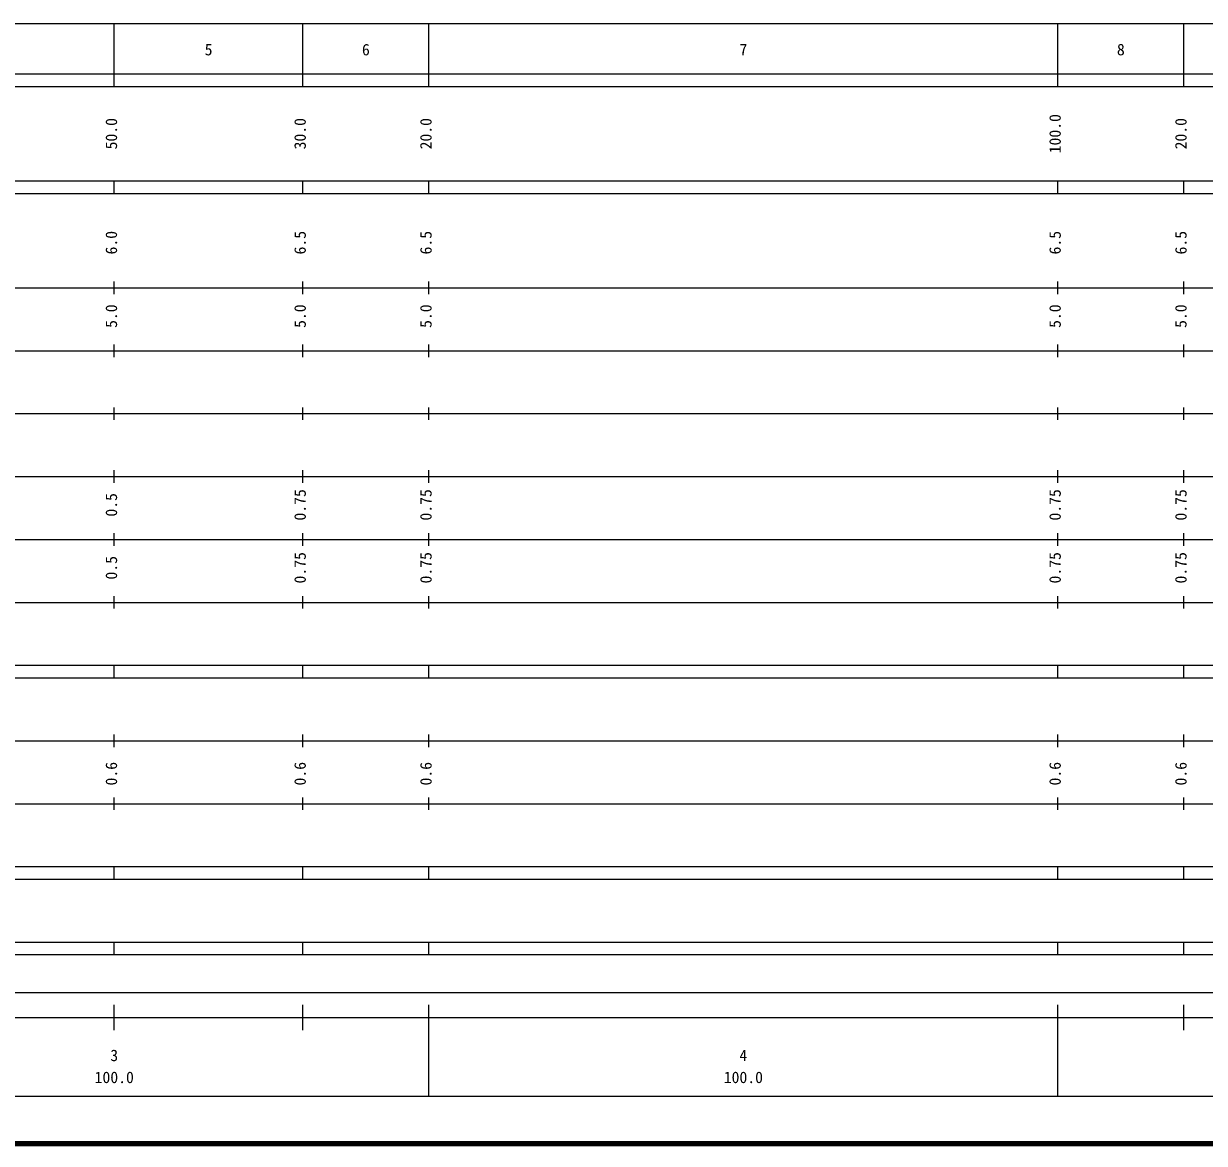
# Model space of a CAD drawing. Units: millimetres on the paper, enlarged 1000 times. Extents: x 40000 to 680000, y 20000 to 380000.
# Drawn here: x 303597 to 491278, y 20000 to 198000 of the extents above; entities that cross this region are included whole.
import ezdxf
from ezdxf.enums import TextEntityAlignment as Align

# ---------------------------------------------------------------- set-up
doc = ezdxf.new("R2010")
doc.units = ezdxf.units.MM
doc.header["$LTSCALE"] = 1000
doc.layers.add('M-TTL', color=2, linetype='Continuous', lineweight=140)
doc.layers.add('M-TTL-BAND', color=7, linetype='Continuous', lineweight=25)
doc.styles.add('ＭＳ ゴシック', font='')
doc.styles.get('ＭＳ ゴシック').set_extended_font_data('MS Gothic')

msp = doc.modelspace()

# ---------------------------------------------------------------- linework, layer by layer
at = {"layer": 'M-TTL'}
msp.add_line((40000, 20000), (680000, 20000), dxfattribs=at)
at = {"layer": 'M-TTL-BAND'}
for p, q in [((68000, 198000), (579000, 198000)), ((318000, 188000), (318000, 198000)), ((348000, 188000), (348000, 198000)), ((368000, 188000), (368000, 198000)), ((468000, 188000), (468000, 198000)), ((488000, 188000), (488000, 198000)), ((40000, 190000), (579000, 190000)), ((40000, 188000), (579000, 188000)), ((40000, 173000), (579000, 173000)), ((318000, 171000), (318000, 173000)), ((348000, 171000), (348000, 173000)), ((368000, 171000), (368000, 173000)), ((468000, 171000), (468000, 173000)), ((488000, 171000), (488000, 173000)), ((40000, 171000), (579000, 171000)), ((40000, 156000), (579000, 156000)), ((318000, 155000), (318000, 157000)), ((348000, 155000), (348000, 157000)), ((368000, 155000), (368000, 157000)), ((468000, 155000), (468000, 157000)), ((488000, 155000), (488000, 157000)), ((318000, 145000), (318000, 147000)), ((348000, 145000), (348000, 147000)), ((368000, 145000), (368000, 147000)), ((468000, 145000), (468000, 147000)), ((488000, 145000), (488000, 147000)), ((46000, 146000), (579000, 146000)), ((52000, 136000), (579000, 136000)), ((318000, 135000), (318000, 137000)), ((348000, 135000), (348000, 137000)), ((368000, 135000), (368000, 137000)), ((468000, 135000), (468000, 137000)), ((488000, 135000), (488000, 137000)), ((46000, 126000), (579000, 126000)), ((318000, 125000), (318000, 127000)), ((348000, 125000), (348000, 127000)), ((368000, 125000), (368000, 127000)), ((468000, 125000), (468000, 127000)), ((488000, 125000), (488000, 127000)), ((318000, 115000), (318000, 117000)), ((348000, 115000), (348000, 117000)), ((368000, 115000), (368000, 117000)), ((468000, 115000), (468000, 117000)), ((488000, 115000), (488000, 117000)), ((52000, 116000), (579000, 116000)), ((318000, 105000), (318000, 107000)), ((348000, 105000), (348000, 107000)), ((368000, 105000), (368000, 107000)), ((468000, 105000), (468000, 107000)), ((488000, 105000), (488000, 107000)), ((46000, 106000), (579000, 106000)), ((40000, 96000), (579000, 96000)), ((318000, 94000), (318000, 96000)), ((348000, 94000), (348000, 96000)), ((368000, 94000), (368000, 96000)), ((468000, 94000), (468000, 96000)), ((488000, 94000), (488000, 96000)), ((40000, 94000), (579000, 94000)), ((318000, 83000), (318000, 85000)), ((348000, 83000), (348000, 85000)), ((368000, 83000), (368000, 85000)), ((468000, 83000), (468000, 85000)), ((488000, 83000), (488000, 85000)), ((49000, 84000), (579000, 84000)), ((40000, 74000), (579000, 74000)), ((318000, 73000), (318000, 75000)), ((348000, 73000), (348000, 75000)), ((368000, 73000), (368000, 75000)), ((468000, 73000), (468000, 75000)), ((488000, 73000), (488000, 75000)), ((40000, 64000), (579000, 64000)), ((318000, 62000), (318000, 64000)), ((348000, 62000), (348000, 64000)), ((368000, 62000), (368000, 64000)), ((468000, 62000), (468000, 64000)), ((488000, 62000), (488000, 64000)), ((40000, 62000), (579000, 62000)), ((40000, 52000), (579000, 52000)), ((318000, 50000), (318000, 52000)), ((348000, 50000), (348000, 52000)), ((368000, 50000), (368000, 52000)), ((468000, 50000), (468000, 52000)), ((488000, 50000), (488000, 52000)), ((40000, 50000), (579000, 50000)), ((71000, 44000), (565000, 44000)), ((318000, 38000), (318000, 42000)), ((348000, 38000), (348000, 42000)), ((368000, 27500), (368000, 42000)), ((468000, 27500), (468000, 42000)), ((488000, 38000), (488000, 42000)), ((40000, 40000), (579000, 40000)), ((68000, 27500), (579000, 27500))]:
    msp.add_line(p, q, dxfattribs=at)

# ---------------------------------------------------------------- texts
at = {"layer": 'M-TTL-BAND', "style": 'ＭＳ ゴシック'}
for s, p in [('5', (333000, 192405)), ('6', (358000, 192405)), ('7', (418000, 192405)), ('8', (478000, 192405)), ('3', (318000, 32523)), ('4', (418000, 32523)), ('100.0', (318000, 29033)), ('100.0', (418000, 29033))]:
    msp.add_text(s, height=1833, dxfattribs=at).set_placement(p, align=Align.BOTTOM_CENTER)
for s, p in [('50.0', (319000, 180500)), ('30.0', (349000, 180500)), ('20.0', (369000, 180500)), ('100.0', (469000, 180500)), ('20.0', (489000, 180500)), ('6.0', (319000, 163174)), ('6.5', (349000, 163174)), ('6.5', (369000, 163174)), ('6.5', (469000, 163174)), ('6.5', (489000, 163174)), ('5.0', (319000, 151500)), ('5.0', (349000, 151500)), ('5.0', (369000, 151500)), ('5.0', (469000, 151500)), ('5.0', (489000, 151500)), ('0.5', (319000, 121500)), ('0.75', (349000, 121500)), ('0.75', (369000, 121500)), ('0.75', (469000, 121500)), ('0.75', (489000, 121500)), ('0.5', (319000, 111500)), ('0.75', (349000, 111500)), ('0.75', (369000, 111500)), ('0.75', (469000, 111500)), ('0.75', (489000, 111500)), ('0.6', (319000, 78764)), ('0.6', (349000, 78764)), ('0.6', (369000, 78764)), ('0.6', (469000, 78764)), ('0.6', (489000, 78764))]:
    msp.add_text(s, height=1833, rotation=90, dxfattribs=at).set_placement(p, align=Align.BOTTOM_CENTER)

doc.saveas('drawing.dxf')
